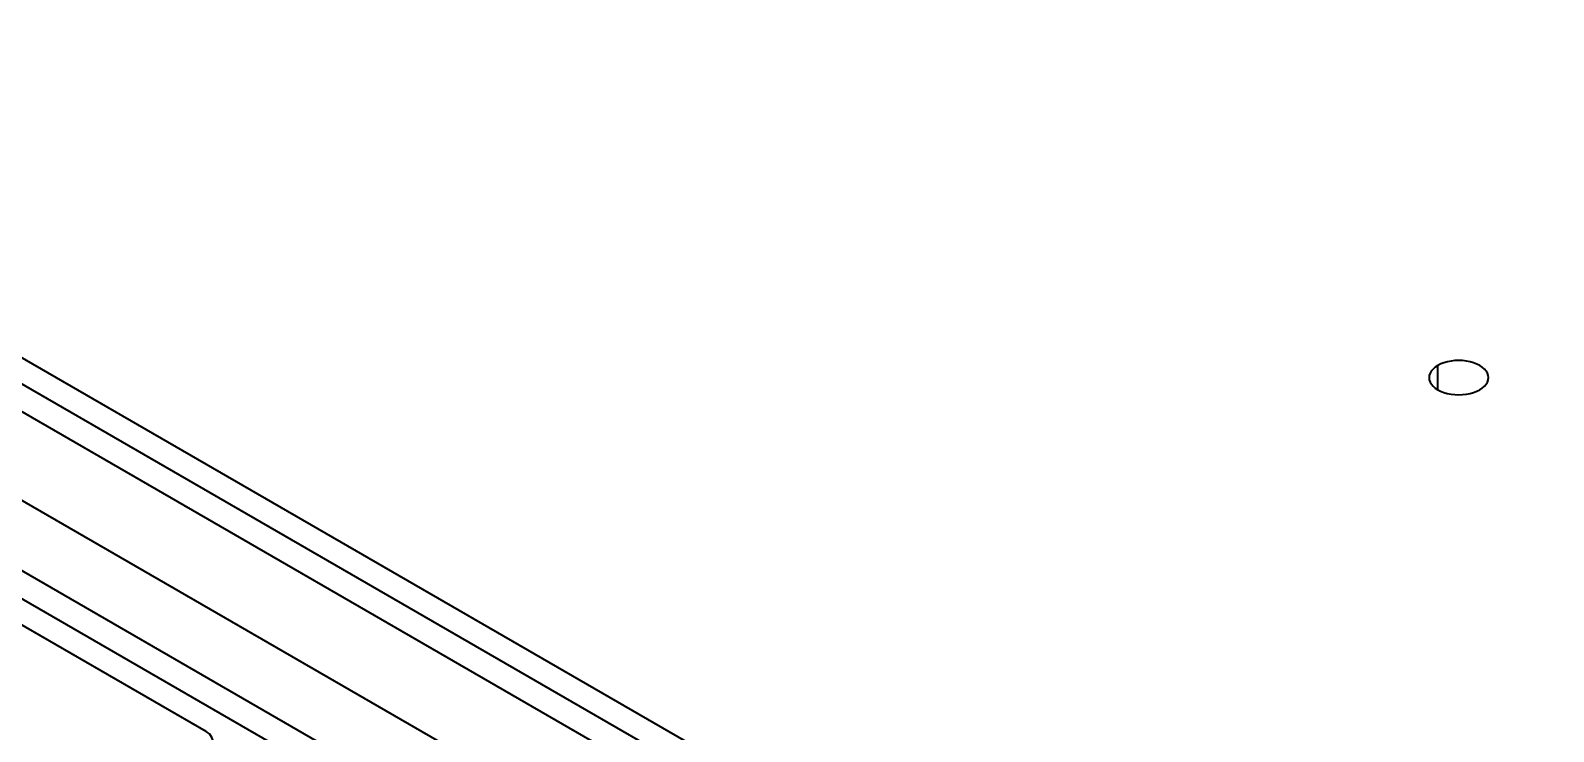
# Model space of a CAD drawing. Header units: millimetres. Extents: x 256 to 2096, y 1004 to 2403.
# Drawn here: x 1630.8 to 1720.6, y 2169.4 to 2210.7 of the extents above; entities that cross this region are included whole.
import ezdxf

# ---------------------------------------------------------------- set-up
doc = ezdxf.new("R2010")
doc.units = ezdxf.units.MM
doc.layers.add('1', color=7, linetype='Continuous', true_color=0xffffff)

msp = doc.modelspace()

# ---------------------------------------------------------------- linework, layer by layer
at = {"layer": '1', "color": 7, "linetype": 'Continuous', "lineweight": 35}
for p, q in [((1596.868, 2210.736), (1757.474, 2118.01)), ((1756.055, 2115.636), (1595.449, 2208.361)), ((1756.506, 2117.012), (1602.939, 2205.674)), ((1592.594, 2204.79), (1753.775, 2111.733)), ((1749.592, 2109.995), (1590.736, 2201.711)), ((1589.546, 2200.757), (1747.941, 2109.307)), ((1713.766, 2189.559), (1713.766, 2190.989)), ((1641.142, 2169.411), (1625.783, 2178.279))]:
    msp.add_line(p, q, dxfattribs=at)
for centre, major_axis, ratio, start_param, end_param in [((1715.004, 2190.274), (1.75, 0), 0.57735, 2.356194, 5.497787), ((1715.004, 2190.274), (1.75, 0), 0.57735, 5.497787, 8.63938), ((1638.897, 2168.055), (2.614, 0.946), 0.485717, 5.345201, 6.671447)]:
    msp.add_ellipse(centre, major_axis=major_axis, ratio=ratio, start_param=start_param, end_param=end_param, dxfattribs=at)

doc.saveas('drawing.dxf')
